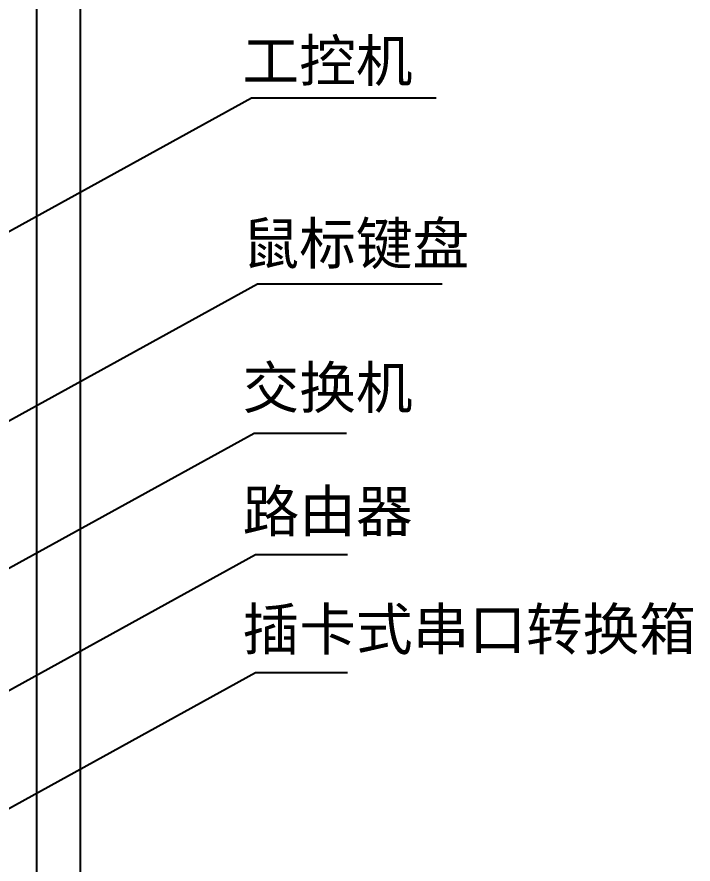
# Model space of a CAD drawing. Extents: x -75138 to 15640, y -12340 to 70479.
# Drawn here: x 4261 to 4749, y -11280 to -10669 of the extents above; entities that cross this region are included whole.
import ezdxf

# ---------------------------------------------------------------- set-up
doc = ezdxf.new("R2010")
doc.units = 0
doc.layers.get('0').update_dxf_attribs({"linetype": 'CONTINUOUS'})
doc.layers.add('尺寸线', color=3, linetype='CONTINUOUS')
doc.styles.get("Standard").update_dxf_attribs({"font": 'SIMFANG.TTF'})
doc.styles.add('仿宋', font='SIMFANG.TTF')
doc.dimstyles.new('ISO-25', dxfattribs={"dimtxt": 2.5, "dimasz": 2.5, "dimexe": 1.25, "dimexo": 0.625, "dimtad": 1, "dimdsep": 46, "dimtxsty": 'Standard', "dimcen": 2.5, "dimadec": 0, "dimazin": 0, "dimtfac": 1, "dimtmove": 0, "dimatfit": 3, "dimfxl": 0, "dimarcsym": 0})

msp = doc.modelspace()

# ---------------------------------------------------------------- linework, layer by layer
for p, q in [((4274.69, -9579.4), (4274.69, -11769.95)), ((4306.19, -9579.4), (4306.19, -11782.45))]:
    msp.add_line(p, q)

# ---------------------------------------------------------------- texts
at = {"layer": '尺寸线', "style": '仿宋'}
for s, p in [('工控机', (4423.48, -10715.53)), ('鼠标键盘', (4423.48, -10847.42)), ('交换机', (4423.48, -10951.38)), ('路由器', (4423.48, -11040.52)), ('插卡式串口转换箱', (4423.48, -11125.67))]:
    msp.add_text(s, height=30, dxfattribs=at).set_placement(p)

# ---------------------------------------------------------------- leaders
at = {"layer": '尺寸线'}
for points in [[(4220.09, -10842.83), (4429.93, -10727.3), (4563.2, -10727.3)], [(4224.37, -10977.08), (4434.21, -10861.55), (4567.48, -10861.55)], [(4222.01, -11084.73), (4431.85, -10969.2), (4498.49, -10969.2)], [(4222.88, -11172.32), (4432.72, -11056.79), (4499.35, -11056.79)], [(4222.88, -11257.49), (4432.72, -11141.96), (4499.35, -11141.96)]]:
    msp.add_leader(points, dimstyle='ISO-25', override={"dimscale": 12, "dimtad": 0, "dimldrblk": 'DotSmall'}, dxfattribs=at)

doc.saveas('drawing.dxf')
